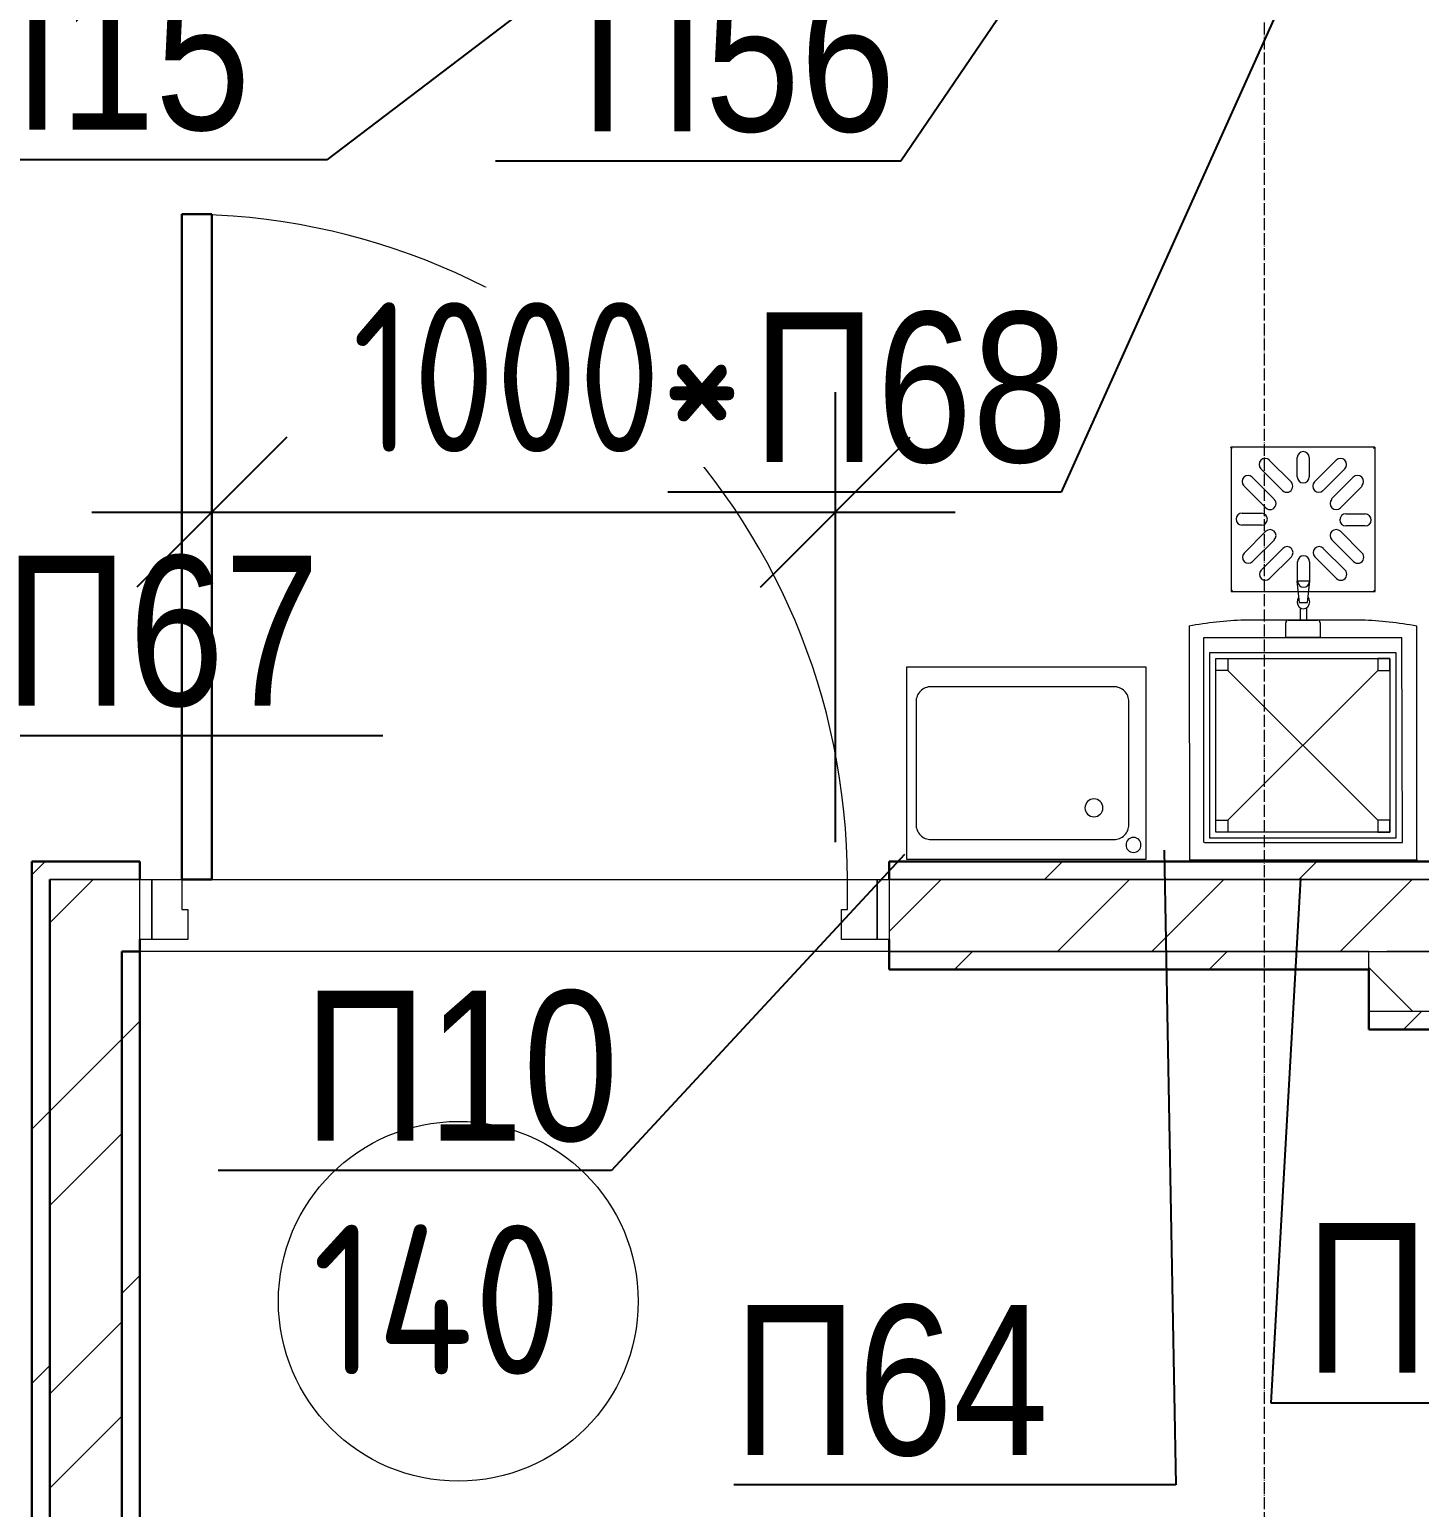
# Model space of a CAD drawing. Header units: millimetres. Extents: x -215207 to 92095, y -30385 to 123050.
# Drawn here: x -151094 to -148776, y 26559 to 29024 of the extents above; entities that cross this region are included whole.
import ezdxf
from ezdxf import colors
from ezdxf.entities.mleader import LeaderData, LeaderLine
from ezdxf.enums import TextEntityAlignment as Align
from ezdxf.math import Vec2, Vec3

# ---------------------------------------------------------------- set-up
doc = ezdxf.new("R2010")
doc.units = ezdxf.units.MM
doc.linetypes.add('ADSK_Линия сетки', pattern=[25, 20, -2.5, 0, -2.5])
for name, color, linetype, lineweight in [('Атрибут', 250, 'Continuous', 5), ('Двери', 7, 'Continuous', 9), ('ДОНМ_ТХ_(Нейтральное_мебель)', 32, 'Continuous', 20), ('ДОНМ_ТХ_(ЭОМ)', 20, 'Continuous', 20), ('ДОНМ_ТХ_Анно', 84, 'Continuous', 20), ('Марки помещений', 7, 'Continuous', 20), ('Оборудование пищеблок', 7, 'Continuous', 9), ('Оси', 7, 'Continuous', 9), ('Стены внутренние', 7, 'Continuous', 20), ('Стены наружные', 7, 'Continuous', 20), ('Стены штриховка', 7, 'Continuous', 9)]:
    doc.layers.add(name, color=color, linetype=linetype, lineweight=lineweight)
doc.layers.add('ТХ ВК Аннотации', color=7, linetype='Continuous', lineweight=20, true_color=0x4c9a9a)
doc.layers.add('ТХ-Вода (ВК)', color=170, linetype='Continuous')
doc.layers.add('ТХ_размеры', color=7, linetype='Continuous')
doc.styles.add('GOST Common_3', font='GOST_Common.ttf', dxfattribs={"width": 0.9, "height": 2.5})
doc.styles.add('ISOCPEUR', font='isocpeur.ttf', dxfattribs={"width": 0.9, "height": 270})
doc.styles.add('ГОСТ 2.304', font='CS_Gost2304.shx')
doc.styles.add('ТХ_ДОНМ', font='ARIALN.TTF')
doc.dimstyles.new('СПДС', dxfattribs={"dimscale": 100, "dimtxt": 2.5, "dimasz": 2.5, "dimexe": 2, "dimexo": 0.625, "dimgap": 1, "dimtad": 1, "dimdec": 0, "dimtxsty": 'ГОСТ 2.304', "dimblk": 'OBLIQUE', "dimblk1": 'OBLIQUE', "dimblk2": 'OBLIQUE', "dimcen": 2.5, "dimdle": 2, "dimadec": 0, "dimazin": 2, "dimtfac": 0.75, "dimtdec": 4, "dimtmove": 1, "dimatfit": 3, "dimfxl": 0, "dimtolj": 1, "dimarcsym": 0})

# ---------------------------------------------------------------- blocks, each defined once
blk = doc.blocks.new('1 этаж 21082025')
at = {"layer": 'Двери', "lineweight": 30}
for p, q in [((49095, -2725), (49145, -2725)), ((49095, -3835), (49095, -2725)), ((49145, -2725), (49145, -3835)), ((49145, -3835), (49095, -3835))]:
    blk.add_line(p, q, dxfattribs=at)
at = {"layer": 'Двери'}
for p, q in [((49025, -3835), (49045, -3835)), ((49025, -3935), (49025, -3835)), ((49045, -3835), (49095, -3835)), ((49045, -3935), (49045, -3835)), ((49045, -3835), (49045, -3935)), ((49095, -3835), (49095, -3885)), ((50205, -3835), (50255, -3835)), ((50205, -3885), (50205, -3835)), ((50255, -3835), (50255, -3935)), ((50255, -3835), (50275, -3835)), ((50255, -3935), (50255, -3835)), ((50275, -3835), (50275, -3935)), ((49095, -3885), (49105, -3885)), ((49105, -3885), (49105, -3935)), ((50195, -3885), (50205, -3885)), ((50195, -3935), (50195, -3885)), ((49045, -3935), (49025, -3935)), ((49105, -3935), (49045, -3935)), ((50255, -3935), (50195, -3935)), ((50275, -3935), (50255, -3935))]:
    blk.add_line(p, q, dxfattribs=at)
blk.add_arc((49095, -3835), 1110, 0, 90, dxfattribs=at)
at = {"layer": 'Марки помещений'}
blk.add_circle((49556.1, -4538.3), 300, dxfattribs=at)
at = {"layer": 'Оси', "linetype": 'ADSK_Линия сетки'}
blk.add_line((50900, 5350.6), (50900, -17365.8), dxfattribs=at)
at = {"layer": 'Стены внутренние', "linetype": 'Continuous', "lineweight": 9}
blk.add_line((51148.3, -4055), (51075, -3981.7), dxfattribs=at)
at = {"layer": 'Стены наружные', "linetype": 'Continuous', "lineweight": 9}
for p, q in [((48845, -3827), (48867, -3805)), ((50534, -3835), (50564, -3805)), ((50958.3, -3835), (50988.3, -3805)), ((48875, -3906.9), (48946.9, -3835)), ((50275, -3921.3), (50361.3, -3835)), ((50555.6, -3955), (50675.6, -3835)), ((50712.8, -3955), (50832.8, -3835)), ((51027.1, -3955), (51147.1, -3835)), ((50384, -3985), (50414, -3955)), ((50808.3, -3985), (50838.3, -3955)), ((51132.6, -4085), (51162.6, -4055)), ((48995, -4101.2), (49025, -4071.2)), ((48875, -4221.2), (48995, -4101.2)), ((48845, -4251.2), (48875, -4221.2)), ((48875, -4378.4), (48995, -4258.4)), ((48995, -4525.5), (49025, -4495.5)), ((48875, -4692.7), (48995, -4572.7)), ((48845, -4675.5), (48875, -4645.5)), ((48875, -4849.9), (48995, -4729.9))]:
    blk.add_line(p, q, dxfattribs=at)
at = {"layer": 'Стены наружные', "lineweight": 30}
for p, q in [((49025, -3805), (48845, -3805)), ((48845, -3805), (48845, -5475)), ((49025, -3835), (49025, -3805)), ((53570, -3805), (50275, -3805)), ((50275, -3805), (50275, -3835)), ((48875, -5505), (48875, -3835)), ((49025, -3955), (49025, -3935)), ((50275, -3935), (50275, -3955)), ((48995, -3955), (49025, -3955)), ((48995, -3955), (48995, -5505)), ((49025, -3955), (48995, -3955)), ((49025, -5525), (49025, -3955)), ((50275, -3955), (50275, -3985)), ((50275, -3985), (51075, -3985)), ((51075, -3985), (51075, -4085)), ((51075, -4085), (53470, -4085))]:
    blk.add_line(p, q, dxfattribs=at)
at = {"layer": 'Стены наружные'}
for p, q in [((49145, -3835), (50205, -3835)), ((50275, -3955), (49025, -3955))]:
    blk.add_line(p, q, dxfattribs=at)
at = {"layer": 'Стены штриховка'}
for p, q in [((49025, -3835), (48875, -3835)), ((48875, -3835), (49025, -3835)), ((53570, -3835), (50275, -3835)), ((50275, -3835), (53570, -3835)), ((50275, -3955), (53600, -3955)), ((51075, -3955), (50275, -3955)), ((51075, -3985), (51075, -3955)), ((53600, -3955), (51105, -3955)), ((53470, -4055), (51075, -4055))]:
    blk.add_line(p, q, dxfattribs=at)
at = {"layer": 'Марки помещений', "style": 'GOST Common_3', "width": 0.9}
blk.add_text('140', height=250, dxfattribs=at).set_placement((49312.6, -4660.6))
blk = doc.blocks.new('Рукомойник 400х320х210')
at = {"layer": 'Оборудование пищеблок', "color": 0}
blk.add_lwpolyline([(168449.6, -325365.8), (168849.6, -325365.8), (168849.6, -325685.8), (168449.6, -325685.8)], close=True, dxfattribs=at)
blk.add_lwpolyline([(168490.5, -325398.3), (168795.5, -325398.3, -0.414214), (168820.5, -325423.3), (168820.5, -325628.3, -0.414214), (168795.5, -325653.3), (168490.5, -325653.3, -0.414214), (168465.5, -325628.3), (168465.5, -325423.3, -0.414214)], format="xyb", close=True, dxfattribs=at)
for centre, radius in [((168828.2, -325389.4), 12.5), ((168762.2, -325451.2), 14.9)]:
    blk.add_circle(centre, radius, dxfattribs=at)
at = {"layer": 'Атрибут', "style": 'ISOCPEUR', "width": 0.85}
blk.add_attdef('№_ПОЗИЦИИ', (168644.3, -325480.1), '', height=150, dxfattribs=at)
blk = doc.blocks.new('трап')
at = {"layer": 'ТХ ВК Аннотации'}
for p, q in [((34771.5, 62035.5), (34531.5, 62035.5)), ((34532, 62035), (34532, 61795)), ((34772, 61795), (34772, 62035)), ((34617.7, 61963.6), (34581.5, 61999.8)), ((34595.6, 62013.9), (34631.8, 61977.7)), ((34642.3, 61986), (34642.3, 62018.3)), ((34662.3, 62018.3), (34662.3, 61986)), ((34671, 61977.7), (34707.3, 62013.9)), ((34721.4, 61999.8), (34685.2, 61963.6)), ((34567.2, 61985.5), (34603.4, 61949.3)), ((34699.5, 61949.3), (34735.7, 61985.5)), ((34589.8, 61934.6), (34553.6, 61970.8)), ((34750.4, 61970.8), (34714.2, 61934.6)), ((34550.1, 61925.7), (34582.5, 61925.5)), ((34723.3, 61924.5), (34755.7, 61924.3)), ((34582.4, 61905.5), (34550, 61905.7)), ((34755.6, 61904.3), (34723.2, 61904.5)), ((34553.6, 61859.2), (34589.8, 61895.4)), ((34604, 61881.3), (34567.7, 61845)), ((34736.2, 61845), (34700, 61881.3)), ((34714.2, 61895.4), (34750.4, 61859.2)), ((34582, 61830.7), (34618.3, 61867)), ((34632.4, 61852.8), (34596.2, 61816.6)), ((34707.8, 61816.6), (34671.6, 61852.8)), ((34685.7, 61867), (34722, 61830.7)), ((34642.9, 61812.2), (34642.9, 61844.6)), ((34662.9, 61844.6), (34662.9, 61812.2)), ((34532, 61795), (34772, 61795))]:
    blk.add_line(p, q, dxfattribs=at)
for centre, start, end in [((34652.3, 62018.3), 0, 180), ((34588.6, 62006.9), 45, 225), ((34714.3, 62006.9), 315, 135), ((34560.1, 61978.4), 45, 225), ((34624.8, 61970.6), 225, 45), ((34652.3, 61986), 180, 0), ((34678.1, 61970.6), 135, 315), ((34742.8, 61978.4), 315, 135), ((34596.9, 61941.7), 225, 45), ((34707.1, 61941.7), 135, 315), ((34550.1, 61915.7), 89.6219, 269.6219), ((34582.5, 61915.5), 269.6219, 89.6219), ((34723.3, 61914.5), 89.6219, 269.6219), ((34755.6, 61914.3), 269.6219, 89.6219), ((34596.9, 61888.3), 315, 135), ((34707.1, 61888.3), 45, 225), ((34560.7, 61852.1), 135, 315), ((34625.3, 61859.9), 315, 135), ((34652.9, 61844.6), 0, 180), ((34678.7, 61859.9), 45, 225), ((34743.3, 61852.1), 225, 45), ((34589.1, 61823.7), 135, 315), ((34714.9, 61823.7), 225, 45), ((34652.9, 61812.2), 180, 0)]:
    blk.add_arc(centre, 10, start, end, dxfattribs=at)
for points, knots in [([(34533.5, 62033.5), (34533.3, 62033.7), (34533.1, 62033.9), (34532.8, 62034.2), (34532.5, 62034.5), (34532.3, 62034.7), (34532.2, 62034.8), (34532, 62035), (34531.9, 62035.1), (34531.7, 62035.3), (34531.6, 62035.4), (34531.5, 62035.5), (34531.5, 62035.5), (34531.5, 62035.5), (34531.5, 62035.5)], [0, 0, 0, 0, 0.142857, 0.285714, 0.357143, 0.428571, 0.5, 0.571429, 0.642857, 0.714286, 0.785714, 0.857143, 0.928571, 1, 1, 1, 1]), ([(34771.5, 62035.5), (34771.5, 62035.5), (34771.4, 62035.5), (34771.4, 62035.5), (34771.3, 62035.4), (34771.2, 62035.3), (34771.1, 62035.1), (34770.9, 62035), (34770.7, 62034.8), (34770.6, 62034.7), (34770.4, 62034.5), (34770.2, 62034.2), (34769.8, 62033.9), (34769.6, 62033.7), (34769.5, 62033.5)], [0, 0, 0, 0, 0.071429, 0.142857, 0.214286, 0.285714, 0.357143, 0.428571, 0.5, 0.571429, 0.642857, 0.714286, 0.857143, 1, 1, 1, 1]), ([(34532, 61795), (34532, 61795), (34532, 61795), (34532.1, 61795.1), (34532.2, 61795.2), (34532.3, 61795.3), (34532.4, 61795.4), (34532.5, 61795.5), (34532.7, 61795.7), (34532.9, 61795.9), (34533.1, 61796.1), (34533.3, 61796.3), (34533.6, 61796.6), (34533.9, 61796.9), (34534, 61797)], [0, 0, 0, 0, 0.071429, 0.142857, 0.214286, 0.285714, 0.357143, 0.428571, 0.5, 0.571429, 0.642857, 0.714286, 0.857143, 1, 1, 1, 1]), ([(34770, 61797), (34770.1, 61796.9), (34770.4, 61796.6), (34770.7, 61796.3), (34770.9, 61796.1), (34771.1, 61795.9), (34771.3, 61795.7), (34771.5, 61795.5), (34771.6, 61795.4), (34771.7, 61795.3), (34771.8, 61795.2), (34771.9, 61795.1), (34772, 61795), (34772, 61795), (34772, 61795)], [0, 0, 0, 0, 0.142857, 0.285714, 0.357143, 0.428571, 0.5, 0.571429, 0.642857, 0.714286, 0.785714, 0.857143, 0.928571, 1, 1, 1, 1])]:
    blk.add_open_spline(points, degree=3, knots=knots, dxfattribs=at)
blk = doc.blocks.new('тра')
at = {"layer": 'ТХ-Вода (ВК)', "color": 0}
blk.add_blockref('трап', (-315590.5, 1210), dxfattribs=at)
blk = doc.blocks.new('Подставка под кипятитьник')
at = {"layer": 'Оборудование пищеблок', "color": 217, "true_color": 0x93278f}
for p, q in [((165542.3, -325962.6), (165792.3, -325712.6)), ((165542.3, -325712.6), (165792.3, -325962.6))]:
    blk.add_line(p, q, dxfattribs=at)
for points in [[(165512.3, -325682.6), (165822.3, -325682.6), (165822.3, -325992.6), (165512.3, -325992.6)], [(165522.3, -325692.6), (165812.3, -325692.6), (165812.3, -325982.6), (165522.3, -325982.6)], [(165522.3, -325692.6), (165542.3, -325692.6), (165542.3, -325712.6), (165522.3, -325712.6)], [(165812.3, -325692.6), (165792.3, -325692.6), (165792.3, -325712.6), (165812.3, -325712.6)], [(165522.3, -325962.6), (165542.3, -325962.6), (165542.3, -325982.6), (165522.3, -325982.6)], [(165812.3, -325962.6), (165792.3, -325962.6), (165792.3, -325982.6), (165812.3, -325982.6)]]:
    blk.add_lwpolyline(points, close=True, dxfattribs=at)
at = {"layer": 'Атрибут', "style": 'ISOCPEUR', "width": 0.85}
blk.add_attdef('№_ПОЗИЦИИ', text='', height=150, dxfattribs=at).set_placement((166962.7, -325023.5), align=Align.MIDDLE_CENTER)
blk = doc.blocks.new('Кипятильник')
at = {"layer": 'Оборудование пищеблок', "color": 217, "true_color": 0x93278f}
for p, q in [((165144.8, -324816.6, -11.1), (165123.4, -324816.6, -11.1)), ((165123.4, -324816.6, -11.1), (165127, -324851.8, -11.1)), ((165141, -324851.8, -11.1), (165144.8, -324816.6, -11.1)), ((165127, -324851.8, -11.1), (165141, -324851.8, -11.1)), ((165129.5, -324881.4, -11.1), (165129.5, -324861.3, -11.1)), ((165139.2, -324861.2, -11.1), (165139.2, -324881.4, -11.1)), ((164943.3, -324891.4, -11.1), (164944.4, -325281.4, -11.1)), ((165231.2, -324881.4, -11.1), (165035.4, -324881.4, -11.1)), ((165104.6, -324910.3, -11.1), (165104.6, -324886.2, -11.1)), ((165108.8, -324881.4, -11.1), (165157.8, -324881.4, -11.1)), ((165139.2, -324881.4, -11.1), (165129.5, -324881.4, -11.1)), ((165162, -324886.2, -11.1), (165162, -324910.3, -11.1)), ((165323.3, -325281.4, -11.1), (165323.3, -324891.4, -11.1)), ((164968.3, -325252.4, -11.1), (164968.3, -324910.3, -11.1)), ((164968.3, -324910.3, -11.1), (165298.3, -324910.3, -11.1)), ((165162, -324910.3, -11.1), (165104.6, -324910.3, -11.1)), ((165299.4, -325252.4, -11.1), (165298.3, -324910.3, -11.1)), ((164969.4, -325252.4, -11.1), (165299.4, -325252.4, -11.1)), ((164944.4, -325281.4, -11.1), (165324.4, -325281.4, -11.1))]:
    blk.add_line(p, q, dxfattribs=at)
for centre, major_axis, start_param, end_param in [((165134.2, -324850.7, -11.1), (0, 12), 0.903598, 5.441344), ((165061.1, -325772.2, -11.1), (0, 891.3), 0.033368, 0.153518), ((165108.8, -324886.2, -11.1), (0, 4.86), 0, 1.570796), ((165157.8, -324886.2, -11.1), (0, 4.86), 4.712389, 6.283185), ((165202.3, -325811, -11.1), (0, 930.3), -0.151001, -0.035885)]:
    blk.add_ellipse(centre, major_axis=major_axis, ratio=0.864603, start_param=start_param, end_param=end_param, dxfattribs=at)
at = {"layer": 'Атрибут', "style": 'ISOCPEUR', "width": 0.85}
blk.add_attdef('№_ПОЗИЦИИ', text='', height=150, dxfattribs=at).set_placement((166962.7, -324453.1), align=Align.MIDDLE_CENTER)
blk = doc.blocks.new('_Oblique')
at = {"color": 0, "linetype": 'ByBlock', "lineweight": -2}
blk.add_line((-0.5, -0.5), (0.5, 0.5), dxfattribs=at)
blk = doc.blocks.new('*D542')
at = {"layer": 'Defpoints', "color": 0, "ltscale": 100, "transparency": 16777216}
for p in [(-149749.8, 28219.5), (-150789.8, 27606.4), (-149749.8, 27606.4)]:
    blk.add_point(p, dxfattribs=at)
at = {"layer": 'ТХ_размеры', "color": 0, "lineweight": -2, "ltscale": 100, "transparency": 16777216}
for p, q in [((-150789.8, 27668.9), (-150789.8, 28419.5)), ((-149749.8, 27668.9), (-149749.8, 28419.5)), ((-150989.8, 28219.5), (-149549.8, 28219.5))]:
    blk.add_line(p, q, dxfattribs=at)
at = {"layer": 'ТХ_размеры', "color": 0, "lineweight": -2, "ltscale": 100, "transparency": 16777216, "xscale": 250, "yscale": 250, "zscale": 250, "rotation": 180}
blk.add_blockref('_Oblique', (-150789.8, 28219.5), dxfattribs=at)
at = {"layer": 'ТХ_размеры', "color": 0, "ltscale": 100, "transparency": 16777216, "insert": (-150229.8, 28444.5), "char_height": 250, "attachment_point": 5, "style": 'ГОСТ 2.304', "bg_fill": 3, "box_fill_scale": 1.1, "bg_fill_color": 256, "bg_fill_true_color": 13158600, "bg_fill_transparency": 0}
blk.add_mtext('\\A1;1000*', dxfattribs=at)
at = {"layer": 'ТХ_размеры', "color": 0, "lineweight": -2, "ltscale": 100, "transparency": 16777216, "xscale": 250, "yscale": 250, "zscale": 250}
blk.add_blockref('_Oblique', (-149749.8, 28219.5), dxfattribs=at)
blk = doc.blocks.new('_None')

msp = doc.modelspace()

# ---------------------------------------------------------------- block references
for name, p in [('1 этаж 21082025', (-199934.8, 31441.4)), ('тра', (131968.9, -34918))]:
    msp.add_blockref(name, p)
at = {"layer": 'ДОНМ_ТХ_(Нейтральное_мебель)', "rotation": 0.000137504903380128}
msp.add_blockref('Подставка под кипятитьник', (-314638.1, 353667.6), dxfattribs=at)
at = {"layer": 'ДОНМ_ТХ_(ЭОМ)', "rotation": 0.000137504903380128}
msp.add_blockref('Кипятильник', (-314104, 352920.3), dxfattribs=at)
at = {"layer": 'Оборудование пищеблок', "color": 217, "true_color": 0x93278f, "xscale": -1, "rotation": 180}
msp.add_blockref('Рукомойник 400х320х210', (-318080.7, -297725.1), dxfattribs=at)

# ---------------------------------------------------------------- leaders
at = {"layer": 'ДОНМ_ТХ_Анно'}
ml = msp.add_multileader_mtext('Standard', dxfattribs=at)
ml.set_content('П56', color=256, style='ТХ_ДОНМ')
ml.set_leader_properties()
ml.set_arrow_properties(name='NONE')
ml.build(insert=Vec2(0, 0))
ml.multileader.update_dxf_attribs({"text_left_attachment_type": 6, "text_right_attachment_type": 6, "dogleg_length": 0.25, "arrow_head_size": 250})
ctx = ml.context
ctx.base_point, ctx.char_height, ctx.arrow_head_size, ctx.landing_gap_size, ctx.plane_origin = Vec3(-150199.5, 28804.7), 250, 250, 25, Vec3(-152267.2, 24927.6)
ctx.left_attachment, ctx.right_attachment = 6, 6
notes = []
notes.append((ctx, [(1, (1, 1, 0), (-149640.4, 28804.7), (-1, 0), 20.6, [(2, [(-149270.1, 29350.2)], 0, [])])]))
ctx.mtext.insert, ctx.mtext.flow_direction = Vec3(-150174.5, 29104.7), 5
ml = msp.add_multileader_mtext('Standard', dxfattribs=at)
ml.set_content('П15', color=256, style='ТХ_ДОНМ')
ml.set_leader_properties()
ml.set_arrow_properties(name='NONE')
ml.build(insert=Vec2(0, 0))
ml.multileader.update_dxf_attribs({"text_left_attachment_type": 6, "text_right_attachment_type": 6, "dogleg_length": 0.25, "arrow_head_size": 250})
ctx = ml.context
ctx.base_point, ctx.char_height, ctx.arrow_head_size, ctx.landing_gap_size, ctx.plane_origin = Vec3(-151194.3, 28807.2, -1029), 250, 250, 25, Vec3(-152930.1, 24115.9, -1029)
ctx.left_attachment, ctx.right_attachment = 6, 6
notes.append((ctx, [(1, (1, 1, 0), (-150597.7, 28807.2, -1029), (-1, 0), 56.3, [(2, [(-150121.6, 29169.7, -1029)], 0, [])])]))
ctx.mtext.insert, ctx.mtext.flow_direction = Vec3(-151250.5, 29107.2, -1029), 5
ml = msp.add_multileader_mtext('Standard', dxfattribs=at)
ml.set_content('П59', color=256, style='ТХ_ДОНМ')
ml.set_leader_properties()
ml.set_arrow_properties(name='NONE')
ml.build(insert=Vec2(0, 0))
ml.multileader.update_dxf_attribs({"text_left_attachment_type": 6, "text_right_attachment_type": 6, "dogleg_length": 0.25, "arrow_head_size": 250})
ctx = ml.context
ctx.base_point, ctx.char_height, ctx.arrow_head_size, ctx.landing_gap_size, ctx.plane_origin = Vec3(-148990.5, 26733.8), 250, 250, 25, Vec3(-146441.6, 23089.3)
ctx.left_attachment, ctx.right_attachment = 6, 6
notes.append((ctx, [(1, (1, 1, 0), (-149023.7, 26733.8), (1, 0), 33.2, [(2, [(-148974.1, 27608.2)], 0, [])])]))
ctx.mtext.insert, ctx.mtext.flow_direction = Vec3(-148965.5, 27033.8), 5
for ctx, leaders in notes:
    for number, flags, end, landing, length, lines in leaders:
        leader = LeaderData()
        leader.index, (leader.has_last_leader_line, leader.has_dogleg_vector, leader.attachment_direction) = number, flags
        leader.last_leader_point, leader.dogleg_vector, leader.dogleg_length = Vec3(end), Vec3(landing), length
        for number, points, colour, breaks in lines:
            line = LeaderLine()
            line.index, line.vertices, line.color, line.breaks = number, Vec3.list(points), colors.encode_raw_color(colour), breaks
            leader.lines.append(line)
        ctx.leaders.append(leader)

# ---------------------------------------------------------------- next in the draw order: dimensions: what is measured, and where the dimension line sits
at = {"layer": 'ТХ_размеры', "ltscale": 100}
dim = msp.add_linear_dim(base=(-149749.8, 28219.5), p1=(-150789.8, 27606.4), p2=(-149749.8, 27606.4), text='1000*', dimstyle='СПДС', dxfattribs=at)
dim.commit()
dim.dimension.update_dxf_attribs({"geometry": '*D542', "text_midpoint": (-150229.8, 28219.5), "dimtype": 160})

# ---------------------------------------------------------------- next in the draw order: leaders
at = {"layer": 'ДОНМ_ТХ_Анно'}
ml = msp.add_multileader_mtext('Standard', dxfattribs=at)
ml.set_content('П68', color=256, style='ТХ_ДОНМ')
ml.set_leader_properties()
ml.set_arrow_properties(name='NONE')
ml.build(insert=Vec2(0, 0))
ml.multileader.update_dxf_attribs({"text_left_attachment_type": 6, "text_right_attachment_type": 6, "dogleg_length": 0.25, "arrow_head_size": 250})
ctx = ml.context
ctx.base_point, ctx.char_height, ctx.arrow_head_size, ctx.landing_gap_size, ctx.plane_origin = Vec3(-149912.5, 28252.9), 250, 250, 25, Vec3(-151826.6, 24548.9)
ctx.left_attachment, ctx.right_attachment = 6, 6
notes = []
notes.append((ctx, [(1, (1, 1, 0), (-149373, 28252.9), (-1, 0), 0.25, [(2, [(-148919.8, 29261.8)], 0, [])])]))
ctx.mtext.insert, ctx.mtext.flow_direction = Vec3(-149887.5, 28552.9), 5
ml = msp.add_multileader_mtext('Standard', dxfattribs=at)
ml.set_content('П67', color=256, style='ТХ_ДОНМ')
ml.set_leader_properties()
ml.set_arrow_properties(name='NONE')
ml.build(insert=Vec2(0, 0))
ml.multileader.update_dxf_attribs({"text_left_attachment_type": 6, "text_right_attachment_type": 6, "dogleg_length": 0.25, "arrow_head_size": 250})
ctx = ml.context
ctx.base_point, ctx.char_height, ctx.arrow_head_size, ctx.landing_gap_size, ctx.plane_origin = Vec3(-151160.1, 27846.7), 250, 250, 25, Vec3(-152611.2, 22723.3)
ctx.left_attachment, ctx.right_attachment = 6, 6
notes.append((ctx, [(0, (1, 1, 0), (-151181.3, 27846.7), (1, 0), 21.2, [(0, [(-151370.5, 27245.1)], 0, [])])]))
ctx.mtext.insert, ctx.mtext.flow_direction = Vec3(-151135.1, 28146.7), 5
ml = msp.add_multileader_mtext('Standard', dxfattribs=at)
ml.set_content('П10', color=256, style='ТХ_ДОНМ')
ml.set_leader_properties()
ml.set_arrow_properties(name='NONE')
ml.build(insert=Vec2(0, 0))
ml.multileader.update_dxf_attribs({"text_left_attachment_type": 6, "text_right_attachment_type": 6, "dogleg_length": 0.25, "arrow_head_size": 250})
ctx = ml.context
ctx.base_point, ctx.char_height, ctx.arrow_head_size, ctx.landing_gap_size, ctx.plane_origin = Vec3(-150661.6, 27121.1), 250, 250, 25, Vec3(-152576.9, 23417.1)
ctx.left_attachment, ctx.right_attachment = 6, 6
notes.append((ctx, [(1, (1, 1, 0), (-150123.2, 27121.1), (-1, 0), 0.25, [(2, [(-149634.4, 27648.1)], 0, [])])]))
ctx.mtext.insert, ctx.mtext.flow_direction = Vec3(-150636.6, 27421.1), 5
ml = msp.add_multileader_mtext('Standard', dxfattribs=at)
ml.set_content('П64', color=256, style='ТХ_ДОНМ')
ml.set_leader_properties()
ml.set_arrow_properties(name='NONE')
ml.build(insert=Vec2(0, 0))
ml.multileader.update_dxf_attribs({"text_left_attachment_type": 6, "text_right_attachment_type": 6, "dogleg_length": 0.25, "arrow_head_size": 250})
ctx = ml.context
ctx.base_point, ctx.char_height, ctx.arrow_head_size, ctx.landing_gap_size, ctx.plane_origin = Vec3(-149801.6, 26596.8), 250, 250, 25, Vec3(-146569.5, 22613.9)
ctx.left_attachment, ctx.right_attachment = 6, 6
notes.append((ctx, [(0, (1, 1, 0), (-149182.1, 26596.8), (-1, 0), 81.4, [(2, [(-149201.5, 27655.7)], 0, [])])]))
ctx.mtext.insert, ctx.mtext.flow_direction = Vec3(-149919.5, 26896.8), 5
for ctx, leaders in notes:
    for number, flags, end, landing, length, lines in leaders:
        leader = LeaderData()
        leader.index, (leader.has_last_leader_line, leader.has_dogleg_vector, leader.attachment_direction) = number, flags
        leader.last_leader_point, leader.dogleg_vector, leader.dogleg_length = Vec3(end), Vec3(landing), length
        for number, points, colour, breaks in lines:
            line = LeaderLine()
            line.index, line.vertices, line.color, line.breaks = number, Vec3.list(points), colors.encode_raw_color(colour), breaks
            leader.lines.append(line)
        ctx.leaders.append(leader)

doc.saveas('drawing.dxf')
